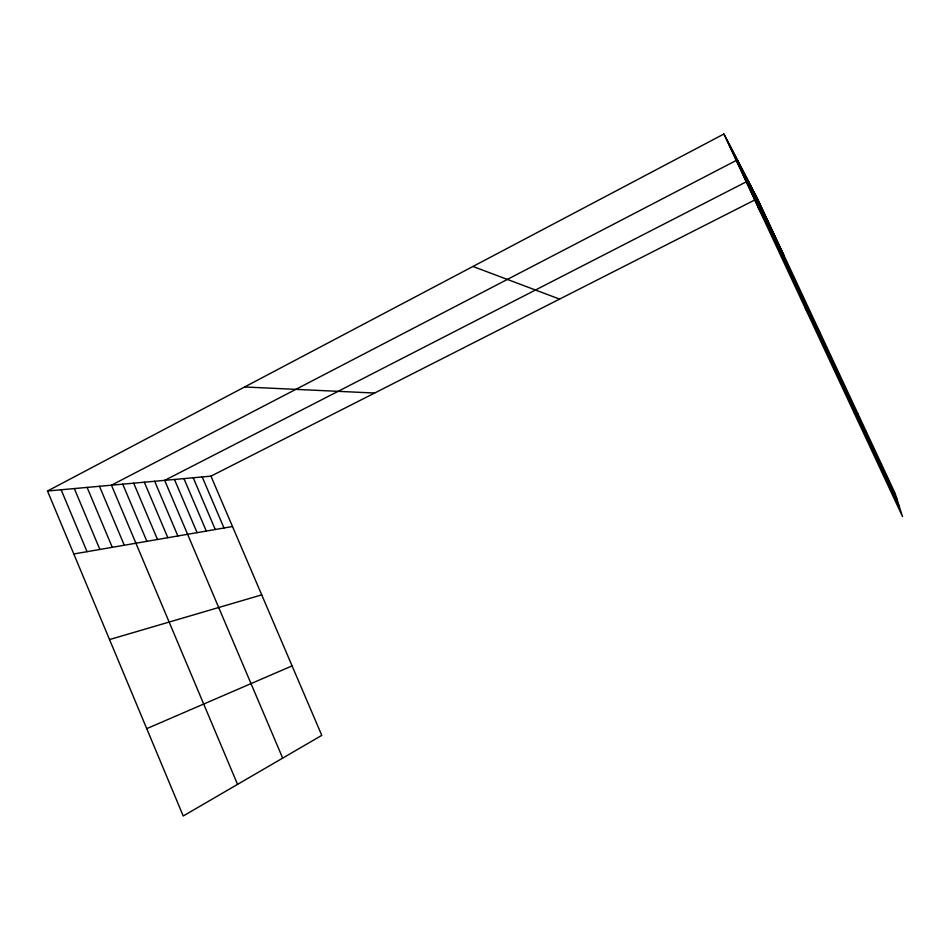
<?xml version="1.0" encoding="UTF-8"?>
<svg xmlns="http://www.w3.org/2000/svg" width="950" height="950" viewBox="0 0 950 950"><rect width="100%" height="100%" fill="white"/><g stroke="black" fill="none" stroke-linecap="round" stroke-linejoin="round"><path stroke-width="1.43" d="M47.5 491.008L210.959 476.152L321.789 735.371L183.219 815.991L47.5 491.008L723.912 134.009L757.447 198.609L895.019 493.133L902.5 516.491L723.912 134.009M210.959 476.152L757.447 198.609M146.739 728.638L292.077 665.891M109.535 639.564L261.725 594.878M73.791 553.969L232.489 526.526M244.625 386.971L374.597 393.039M854.371 413.404L858.087 414.058M472.957 266.463L559.574 299.096M805.374 308.489L820.384 333.343M758.409 207.884L784.13 255.728M755.713 195.261L782.8 253.258M753.92 191.829L781.422 250.705M750.179 184.609L780.009 248.081M897.073 499.546L748.208 180.821L164.694 480.356L282.673 758.124M746.178 176.914L775.497 239.673M744.087 172.876L773.882 236.681M741.914 168.684L772.219 233.581M739.67 164.362L770.498 230.375M899.496 507.11L737.342 159.885L111.459 485.201L237.559 784.367M734.861 155.088L766.804 223.511M732.272 150.124L764.821 219.83M729.6 144.958L762.767 215.994M726.809 139.591L760.629 212.016M202.196 476.947L223.998 527.986M193.206 477.767L215.27 529.494M183.956 478.61L206.292 531.05M174.467 479.465L197.078 532.641M154.66 481.27L177.852 535.966M144.329 482.208L167.829 537.7M133.689 483.182L157.498 539.493M122.74 484.168L146.87 541.322M99.477 486.293L124.284 545.229M87.103 487.409L112.266 547.307M74.338 488.573L99.857 549.456M61.144 489.772L87.044 551.677"/></g></svg>
